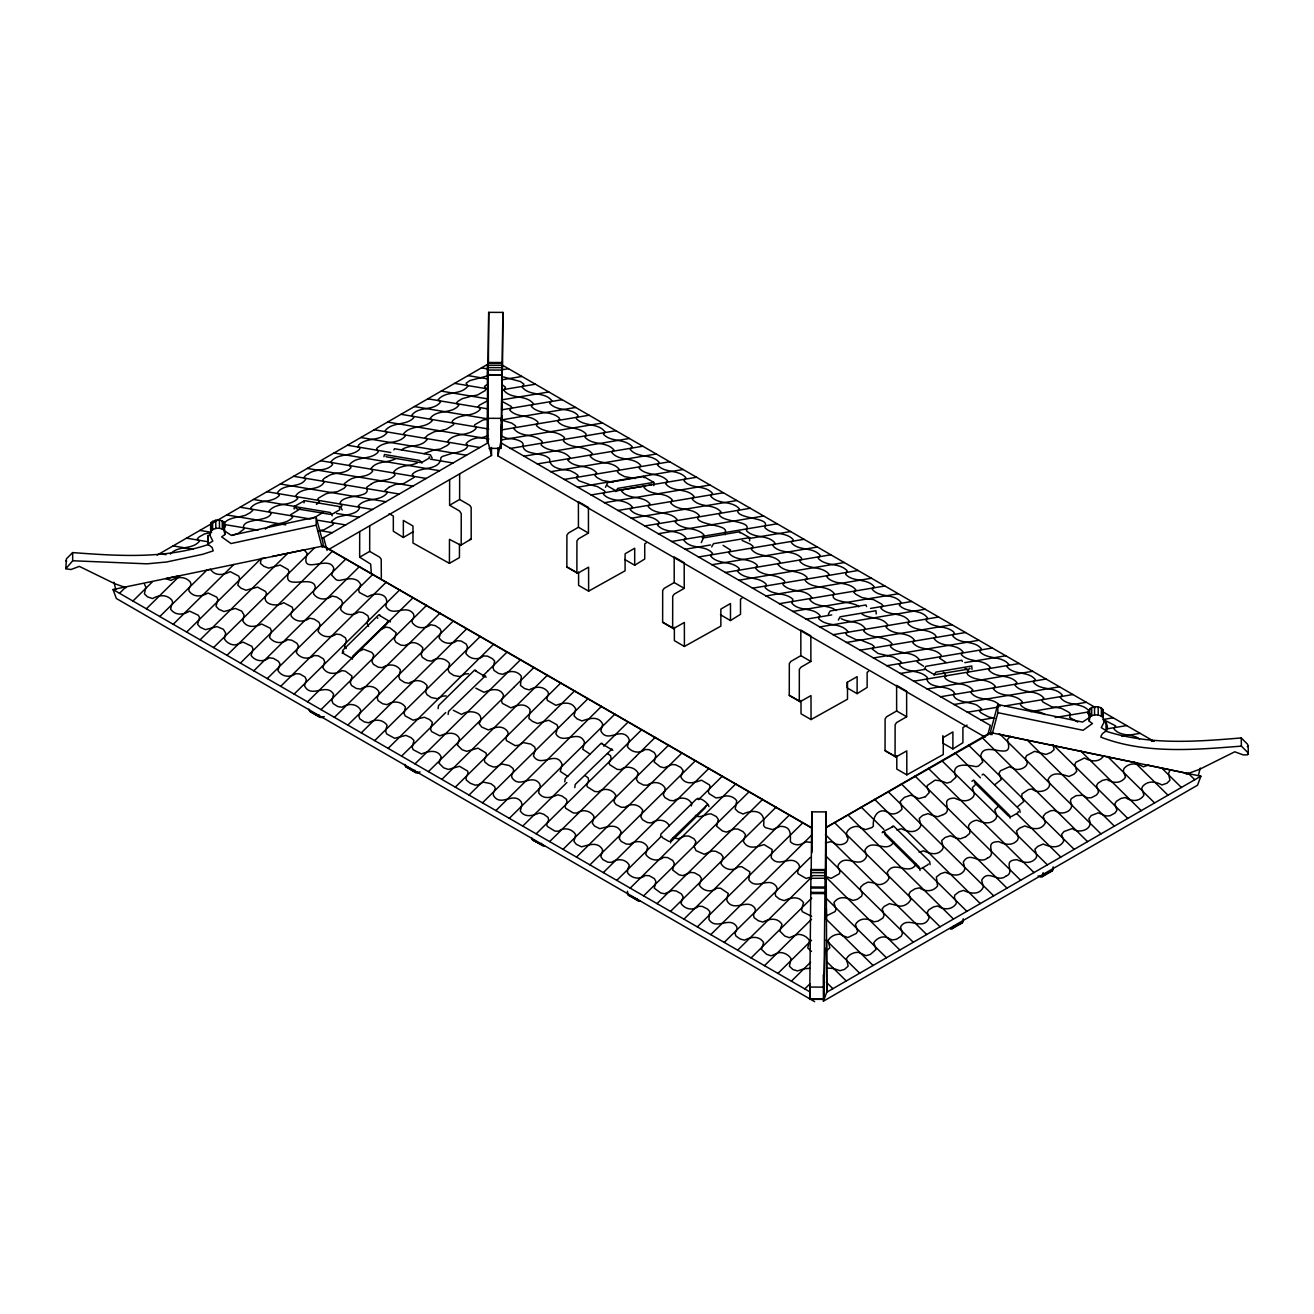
<?xml version="1.0" encoding="UTF-8"?>
<svg xmlns="http://www.w3.org/2000/svg" width="1314" height="1314" viewBox="0 0 1314 1314"><rect width="100%" height="100%" fill="white"/><g stroke="black" fill="none" stroke-linecap="round" stroke-linejoin="round"><path stroke-width="1.5" d="M371.32 573.742L370.696 564.133L359.658 557.185L359.691 531.562M359.658 557.185L369.677 551.404L369.71 525.781M389.158 513.643L393.329 516.041L393.329 531.234L403.349 537.459L403.349 520.443L412.974 525.994L412.974 543.011L449.421 563.361L449.47 539.364L460.886 545.261A4.238 2.447 60 0 0 461.181 544.899L461.247 513.643L459.572 511.015L449.602 505.249L449.634 479.643M449.602 505.249L459.621 499.468L459.654 473.845M487.691 372.158L487.691 374.95L501.882 375.065L501.833 386.645M501.34 433.965L501.455 424.11M501.866 372.207L501.866 375.016L487.691 374.589M811.97 847.366L811.97 849.665M826.063 842.603L826.063 841.535M459.473 544.242L459.44 557.579L449.421 563.361M487.051 441.947L487.773 362.483L501.948 362.533L501.948 372.125M501.833 386.94L501.209 448.419L489.054 448.37M501.948 362.533L501.964 376.675M824.913 948.084L823.878 999.363L809.703 999.297L810.935 875.6L825.11 875.666L825.192 869.589L811.017 869.523L811.017 876.619M823.878 999.363L825.11 875.666M469.607 539.397L470.905 539.479A4.238 2.447 60 0 0 471.2 539.101L471.151 507.352L469.607 505.233L459.621 499.468M487.708 376.362L487.691 374.95M487.773 372.059L487.773 362.483M812.036 835.08L811.97 827.919L323.49 545.901L113.037 589.543L116.371 598.511L814.631 1001.646M487.79 377.775L487.773 384.394L488.709 312.354L502.884 312.404L502.835 321.519M501.472 421.597L501.488 419.856M501.964 377.824L501.948 384.46L505.545 387.285L503.853 390.324C511.589 399.735 525.912 394.249 533.484 403.776L531.316 406.355C538.806 414.846 551.256 410.444 559.189 417.967L559.83 419.412L557.842 420.94L558.286 422.09C565.989 429.678 578.406 425.966 586.044 433.883L585.683 435.821M811.034 875.108L811.017 869.523M811.953 852.638L812.068 828.28L323.014 545.934M488.397 363.699L488.709 312.354M501.34 434.244L501.324 436.264M1095.449 707.556L502.03 364.947L501.8 389.847L535.389 384.214M502.835 321.618L502.523 369.645M985.171 737.203L497.907 455.876L501.275 439.796M548.825 391.966L501.702 399.867L501.587 409.837L562.211 399.702M825.192 876.684L825.192 869.589M825.915 847.842L825.997 811.921L811.822 811.855L811.099 879.312L811.017 877.752M497.907 455.876L497.973 447.86M501.34 443.229L502.03 364.947M502.884 312.404L501.849 384.542M825.997 811.921L825.274 879.296L825.225 878.212L810.935 878.343M501.932 415.782L501.406 440.289M809.703 999.297L810.114 985.911M866.583 606.592L865.959 604.933L830.103 611.01L828.313 614.246M1090.127 717.066L1082.572 722.076L997.769 704.501L997.884 712.681L1083.081 730.288L1092.46 723.521L1089.273 721.271L1088.748 711.925L1089.733 708.854C1093.412 705.733 1099.9 705.947 1103.087 709.659L1103.317 716.015M393.872 449.914L394.512 448.731L430.368 454.808L432.158 458.044M1089.963 715.802L1087.647 713.305L1088.879 710.825C1081.438 701.791 1067.296 706.899 1060.299 697.422L1062.221 694.942C1054.436 685.974 1040.737 691.263 1033.297 682.13L1035.383 679.634C1028.008 670.452 1014.047 675.725 1006.967 666.641L1008.824 664.375C1001.284 655.341 987.619 659.973 979.735 651.58L981.377 648.853C974.331 639.754 960.633 644.911 952.995 636.255L952.584 635.122L954.49 633.512L953.636 631.952C945.719 624.938 933.745 628.716 926.271 620.651L925.91 619.551L927.651 618.089C920.786 608.415 907.038 613.539 899.334 605.196L901.125 602.518C894.111 592.975 879.542 598.313 872.168 589.214L874.27 586.783C867.043 577.897 853.574 582.578 845.723 574.432L846.15 572.493M810.902 893.52L825.077 893.586M627.369 891.221L628.404 895.343L640.296 901.355L630.277 895.573M1010.121 818.195L1009.563 815.403L973.707 780.073L971.917 781.239M1020.14 812.413L1019.598 809.621L984.35 774.899L983.036 774.061L982.116 774.964M953.668 926.978L950.318 928.916L952.19 928.686L953.373 926.189M952.19 928.686L962.209 922.888L963.244 918.782M1038.044 876.011L1042.133 876.75L1043.168 872.644M1042.133 876.75L1052.153 870.968L1053.187 866.862M691.328 805.958L691.805 803.725C688.109 796.76 679.502 796.941 673.704 800.784L669.812 800.39L664.917 797.598L663.307 794.806L664.753 790.979M171.576 604.949L172.725 602.65L171.953 600.235C166.664 594.027 158.813 594.913 152.539 598.56L147.496 596.868L144.409 593.879L145.854 587.194L144.491 584.188M987.898 734.542L990.296 725.377L501.242 443.032M1198.368 775.424L1200.29 768.082M605.491 487.313L607.676 482.599L643.548 476.522L653.781 482.369L653.83 485.622M615.905 491.617L617.695 488.381L653.781 482.369M701.282 542.616L703.45 537.902L739.322 531.825L749.571 537.656L749.604 540.925M711.695 546.92L713.486 543.684L749.571 537.656M838.332 620.044L840.122 616.792L875.995 610.714L876.241 614.032M924.087 669.549L925.877 666.313L961.749 660.236L962.39 661.418M934.106 675.33L935.896 672.095L971.769 666.017L972.031 669.335M997.769 704.501L990.805 730.568L990.871 734.657M992.021 734.674L997.884 712.681M1103.448 720.745L1105.961 722.027L1105.501 723.439M1186.214 774.192L1199.321 769.446L1234.766 751.789L1243.143 754.877L1247.397 754.86L1248.3 754.039L1247.561 752.281L1241.385 746.122C1194.722 749.785 1145.02 754.269 1100.836 737.121C1102.216 729.845 1110.544 733.77 1106.158 722.536M920.063 870.476L918.979 866.698L883.764 831.992L882.154 832.682M930.098 864.678L929.655 861.541L893.783 826.21L882.844 831.828M223.741 530.396L231.313 535.34L316.116 517.01L316.214 525.189L231.018 543.553L221.639 536.868L224.825 534.584L224.152 522.167C220.44 519.063 213.952 519.375 210.782 523.103L210.569 529.443M224.825 534.584L224.251 530.347C220.538 527.243 214.051 527.555 210.881 531.283L209.994 535.521L212.819 541.039L207.826 544.177L212.112 547.478L213.197 550.894L202.849 554.262L166.566 561.998L147.004 563.821L72.713 560.766L65.799 568.748L70.94 569.537L79.316 566.383L114.778 583.728L126.013 587.687M1200.881 776.213L826.785 992.201L825.997 827.508L990.428 732.555L1200.881 776.213L1197.53 785.197L823.435 1001.169L826.785 992.201L826.555 939.806M664.785 790.929L665.081 788.022C661.221 781.748 652.927 781.009 647.326 785.181L643.532 785.066L638.407 782.388L636.403 779.531L638.111 772.895C634.366 766.883 626.367 765.454 620.799 769.61L617.137 769.38L609.696 764.682L609.121 762.761L611.141 758.408L610.517 755.698L607.495 753.546M207.973 544.686L207.727 535.997L210.437 534.19M386.628 603.192C388.172 592.729 374.096 592.351 367.772 596.852L359.313 592.466L358.623 589.986L360.709 584.582C357.03 576.222 346.765 578.932 339.718 580.41A8.804 6.488 -20.5 0 1 336.088 579.72L331.654 575.072L333.805 568.568C329.732 553.917 299.97 576.271 306.901 554.837A6.012 4.435 -20.5 0 0 306.753 552.849L304.027 549.876L272.129 556.512M65.799 568.748L66.439 558.795L72.615 552.586C117.981 555.937 164.48 559.173 208.384 544.505M627.731 869.539L627.419 872.644C631.476 878.393 639.688 880.051 645.24 875.469L649.28 875.715L654.421 878.672L655.867 881.513L654.306 888.215L660.728 892.945L664.506 893.75L672.357 890.514L676.168 890.958L681.325 893.849L683.149 896.772L680.981 903.375C684.857 909.354 693.135 910.963 698.572 906.266L702.317 906.397L707.49 909.042L709.905 911.62L709.281 915.102M386.365 603.438L385.823 606.28C392.393 618.188 405.944 603.389 413.483 613.917L414.025 616.545L411.906 620.799L412.415 622.902C417.195 629.028 425.013 628.88 430.811 624.741L435.263 625.661L439.944 628.7L441.143 631.262L439.106 637.832C443.179 644.057 451.441 644.878 457.173 640.641L461.23 641.068L466.24 644.074L467.472 646.915L465.895 653.518C470.133 659.414 478.148 660.416 483.667 655.932L487.527 656.129L492.454 658.692L494.672 661.139L493.029 667.808L494.048 670.452L498.515 673.425L502.802 674.312C508.732 670.764 516.566 669.91 521.329 676.184L520.475 685.432L524.549 688.536L529.164 689.883C535.258 686.532 542.846 685.612 547.872 691.772L548.546 693.923L546.838 697.964L547.314 700.362L555.871 705.306C562.589 702.941 571.672 700.707 575.746 709.034L574.037 715.785L576.961 718.791L582.003 720.959C588.836 718.577 598.313 715.374 602.699 724.08L600.843 730.913C607.462 743.609 619.994 727.085 628.092 737.285L629.357 740.045L627.369 746.598C631.393 752.413 639.59 754.006 645.125 749.489L649.083 749.637L654.241 752.495L655.834 755.336L654.175 762.005L660.236 766.785L664.178 767.77L672.029 764.551L675.61 764.781L680.734 767.392L683.083 770.382L680.849 777.017C685.382 785.673 694.63 782.717 701.446 780.171L709.511 784.934L710.102 787.004L708.295 791.307L709.002 793.623L716.015 797.943L721.961 797.187M892.173 826.9L892.863 826.046M539.249 788.794L538.674 792.9C543.651 800.127 551.453 797.368 557.842 794.806L562.096 796.07L566.515 799.306L567.007 802.016L565.036 806.353L565.693 808.274L573.282 812.955L576.862 813.07C582.414 808.948 590.479 810.459 594.076 816.536L592.351 823.221L594.601 826.112L599.775 828.674C606.871 827.163 616.184 822.745 621.046 831.696L619.239 838.529L621.161 841.371L626.137 844.031L629.915 844.229C635.565 840.287 643.975 840.484 647.687 847.087L645.782 854.478C649.789 860.243 658.035 861.935 663.57 857.352L667.578 857.549L672.735 860.473L674.246 863.331L672.669 870.032L679.01 874.779L682.82 875.617L690.671 872.381L694.449 872.792L699.623 875.633L701.512 878.573L699.344 885.193C703.154 891.237 711.465 892.781 716.869 888.149L720.581 888.231L728.252 893.421L726.675 899.285L727.266 901.305C734.625 912.672 747.83 897.593 755.024 908.417L755.468 910.569L753.48 915.02L754.121 917.665L758.408 920.786L762.876 922.05C769.15 918.765 777.33 917.09 781.994 924.333L779.826 931.133L784.803 936.077L789.369 937.687L797.204 934.5C801.885 933.893 807.026 936.537 809.473 940.545L807.765 948.018L811.461 951.435M529.69 713.683L530.068 709.429C524.795 702.415 517.223 705.207 510.883 707.835L502.375 703.368L501.488 700.986L503.591 695.221C499.829 687.008 490.434 689.489 484.061 692.314L475.783 688.142M529.558 713.847L528.869 718.446L532.531 721.419L537.607 723.488L543.29 721.78M1106.273 730.715L1101.28 727.628L1104.105 722.076L1103.218 717.855C1100.032 714.143 1093.544 713.913 1089.848 717.033L1089.273 721.271M539.282 788.745L540.383 786.183L539.578 783.702C531.71 772.944 519.359 789.5 511.852 777.428L511.639 775.014L513.725 770.71L512.953 768.362L509.224 765.52L501.669 763.96L496.725 766.686L493.473 767.015L488.693 765.126L484.767 761.989L484.324 759.525L486.525 755.222L485.966 752.922L477.935 748.159L466.634 751.312L462.052 749.686L457.42 745.104L459.522 738.665C455.728 730.699 446.251 733.163 439.845 735.84L431.567 731.569L430.565 729.122L432.372 722.372L429.645 719.596L424.34 717.23L413.089 720.171L405.123 715.867L404.039 713.288L405.435 707.031C400.819 700.888 392.952 700.822 387.006 704.665L382.719 703.778L378.103 700.674L377.2 697.948L379.105 693.349L378.711 691.263C374.211 685.021 366.228 685.251 360.397 689.094L356.258 688.437L351.561 685.497L350.312 682.804L351.971 676.037L345.434 671.191L342.018 670.6C335.875 674.525 326.775 674.821 322.883 667.611L324.722 661.714L323.425 658.856L318.317 655.85L314.276 655.505C308.609 659.858 300.2 658.725 296.323 652.483L298.393 645.913L296.898 643.252L291.905 640.247L287.651 639.622C281.968 644.09 273.936 643.499 269.501 637.372L271.374 630.95L270.323 628.273L261.683 624.035C255.392 626.959 247.016 628.322 242.844 620.964L244.043 614.985L241.743 611.141L235.485 608.464L223.889 611.536L218.781 609.236L216.005 606.312L217.943 599.496L216.794 597.197L208.072 592.992C201.929 596.556 194.029 597.886 189.068 591.119L188.822 588.754L191.105 584.566L190.399 582.168C185.192 576.008 177.275 576.632 171.05 580.41L165.695 578.62L179.952 575.663L146.38 608.793M709.248 915.135L708.919 919.504C716.344 930.936 729.533 915.677 736.694 926.616L737.088 928.768L735.084 933.219L735.791 935.88L740.143 938.984L744.578 940.183C750.82 936.816 759.049 935.305 763.631 942.549L761.463 949.332L766.571 954.293L771.088 955.836L778.906 952.617C783.571 952.092 788.712 954.703 791.094 958.744L789.402 966.25L792.884 969.486L797.516 970.947L803.954 968.763M171.526 604.982L170.639 609.187C175.534 615.954 183.484 614.821 189.594 611.125L198.348 615.281L199.547 617.58L197.593 624.396L200.286 627.304L205.411 629.669L217.007 626.597L223.364 629.275L225.663 633.069L224.431 639.031C227.174 643.515 234.073 646.899 238.885 643.564M627.895 869.244L629.275 865.105C625.497 858.699 617.169 858.338 611.568 862.362L607.807 862.181L602.83 859.537L600.859 856.695L602.666 849.879C597.886 840.976 588.491 845.148 581.478 846.824L576.304 844.294L573.972 841.387L575.696 834.702C572.148 828.707 564.034 826.966 558.516 831.204L554.951 831.105L547.33 826.44L546.657 824.502L548.611 820.182L548.152 817.489L543.766 814.237L539.496 812.939C533.09 815.468 525.304 818.31 520.295 811.05L521.987 804.332L521.215 801.869C513.347 791.094 501.012 807.617 493.473 795.561L493.259 793.163L495.345 788.86L494.573 786.511L490.845 783.653L483.289 782.109L478.345 784.819L475.093 785.148L470.297 783.259L466.371 780.122L465.944 777.674L468.129 773.355L467.587 771.055L459.539 766.292L448.255 769.446L443.656 767.803L439.04 763.237L441.143 756.798C437.332 748.816 427.855 751.329 421.433 753.973L413.171 749.703L412.185 747.239L413.976 740.488L411.2 737.712L405.911 735.364L394.676 738.304L386.71 733.968L385.659 731.405L387.039 725.131C382.39 719.004 374.539 719.021 368.593 722.815L364.257 721.879L359.691 718.774L358.837 716.048L360.726 711.465L360.315 709.363C355.782 703.105 347.816 703.466 341.985 707.228L337.829 706.554L333.148 703.598L331.933 700.904L333.575 694.153C326.283 682.18 311.221 699.262 304.503 685.744L306.343 679.814L304.979 676.94L299.855 673.967L295.831 673.655C290.18 678.024 281.754 676.809 277.944 670.567L280.013 663.997L278.453 661.336L273.411 658.347L269.206 657.772C263.556 662.289 255.474 661.566 251.089 655.456L253.011 649.034L251.861 646.34L243.205 642.168L238.918 643.532M1103.859 755.681C1099.424 762.793 1090.62 761.627 1084.477 757.981L1075.87 762.284L1074.836 764.551L1076.774 771.252L1074.047 774.16L1068.955 776.475C1061.942 774.488 1052.432 770.612 1047.948 779.728C1054.814 789.484 1038.52 794.986 1031.983 788.958L1028.402 789.583L1022.013 793.87L1021.75 796.629L1023.705 801.524L1017.496 806.747M1169.821 770.612L1168.475 773.618L1169.969 780.204L1167.029 783.177L1161.97 784.967C1155.745 781.452 1147.976 780.286 1142.605 786.413L1141.636 788.843L1142.819 791.34M224.612 527.407L225.499 526.158C221.179 520.344 234.664 517.42 238.639 516.928M946.195 675.757L943.304 672.308M893.75 842.011C886.277 854.445 872.102 837.133 864.924 850.158L866.649 855.825L865.926 857.878C858.19 869.014 846.101 853.18 838.48 864.563L837.872 866.731L839.827 871.083L839.498 873.646L831.236 878.327L825.225 876.323L899.86 950.006M975.136 784.852L972.36 787.677L974.347 794.247L973.428 796.596C968.155 802.887 960.698 800.883 954.506 798.091C938.36 798.616 953.833 810.557 943.452 814.516M916.072 864.316C908.45 876.504 894.21 859.093 887.279 872.496L889.069 878.179C886.835 883.156 879.28 886.901 874.434 882.959M698.539 799.651L722.388 776.098M119.508 593.287L126.045 586.832M132.944 601.024L152.178 582.036M159.815 616.545L206.939 570.046L210.536 569.307C215.069 576.534 223.873 575.072 230.131 571.606L238.688 576.058L239.608 578.324L237.818 585.19L241.02 588.196L246.014 590.216L257.56 587.128L265.543 591.481L266.578 593.747C260.188 604.424 276.778 607.577 283.66 602.666L292.25 607.167L293.006 609.795L290.887 614.098L291.265 616.2C295.962 622.475 303.879 622.261 309.71 618.188L314.128 619.091L318.859 622.146L320.074 624.741L318.07 631.344C322.275 637.635 330.504 638.161 336.318 634.054L340.523 634.662L345.418 637.783L346.354 640.608L344.58 646.357L346.19 648.59M173.218 624.281L233.843 564.462M186.67 632.05L261.338 558.351L260.402 563.394L263.786 566.268L268.68 568.124L280.178 565.053L288.078 569.488L288.998 571.721C281.212 591.267 309.628 575.499 314.769 585.19L315.376 587.801L313.274 592.072L313.767 594.174C318.563 600.465 326.414 600.005 332.278 596.047L336.762 597.065L341.394 600.137L342.478 602.715L340.523 609.302C344.843 615.576 353.006 615.987 358.853 611.897L363.075 612.603L367.887 615.74L368.758 618.533L366.902 622.885L368.561 626.417M200.106 639.819L287.815 553.243M213.558 647.572L314.752 547.642M226.977 655.325L332.606 551.059M240.396 663.077L346.042 558.811M253.816 670.813L359.461 566.564M267.268 678.582L372.897 574.317M280.687 686.335L386.332 582.086M294.122 694.088L399.768 589.838M307.542 701.84L362.336 647.769M366.59 643.564L413.204 597.591M321.01 709.609L426.623 605.343M334.413 717.345L440.042 613.096M347.832 725.098L453.494 620.865M361.268 732.867L466.913 628.618M374.687 740.603L480.349 636.37M388.156 748.372L493.768 644.106M401.575 756.125L445.725 712.549M482.567 676.201L487.51 671.306M487.708 671.158L507.237 651.892M415.01 763.877L520.64 659.628M428.43 771.63L514.349 686.844M514.546 686.631L534.059 667.381M441.849 779.383L527.768 694.58M528.014 694.367L547.511 675.133M455.285 787.135L541.204 702.349M541.434 702.103L560.914 682.869M469.032 795.069L554.951 710.283M555.198 710.053L574.678 690.819M482.468 802.838L568.387 718.035M568.601 717.789L588.081 698.572M495.887 810.574L581.806 725.788M582.02 725.591L601.533 706.324M509.306 818.326L614.952 714.077M522.742 826.079L566.892 782.52M603.734 746.155L628.355 721.813M536.161 833.832L641.823 729.582M635.68 756.634L655.243 737.335M549.63 841.601L635.615 756.749M563.033 849.353L668.678 745.087M576.485 857.106L682.097 752.84M589.904 864.858L695.549 760.609M603.307 872.595L708.969 768.362M616.775 880.364L660.203 837.494M630.194 888.116L735.824 783.867M643.614 895.869L749.259 791.619M657.033 903.621L743.133 818.655M743.051 818.77L762.695 799.372M670.501 911.39L776.147 807.125M683.921 919.143L789.55 814.877M697.34 926.879L802.985 822.63M710.759 934.632L812.036 834.751M724.211 942.401L810.36 857.369M737.647 950.153L811.181 877.588M751.099 957.922L811.724 898.086M764.502 965.659L811.477 919.291M777.937 973.411L811.51 940.282M791.373 981.18L810.623 962.193M804.792 988.933L810.015 983.775M369.218 641.133L353.712 656.392A2.907 2.152 -20.5 0 1 352.842 657.016M370.4 639.967L386.365 624.265A2.907 2.152 -20.5 0 0 387.072 622.179M223.807 527.308L224.727 526.405M803.922 842.734C800.045 845.592 794.001 845.625 790.42 841.732C790.223 835.113 792.063 826.292 780.302 826.342L772.533 829.61L765.438 827.606A8.804 6.488 -20.5 0 1 763.598 825.143C765.832 810.557 753.513 809.03 743.051 814.023L738.222 811.921L735.232 808.997L736.727 800.719C733.59 796.251 726.905 794.674 722.191 796.925M997.802 806.812L994.846 809.67L996.768 816.29L995.93 818.638C990.707 824.978 983.168 823.04 976.943 820.215C972.097 820.56 965.544 825.241 969.896 830.169M543.438 721.682L548.809 720.253L556.988 724.802L557.826 727.135L555.871 733.803C563.164 745.876 578.587 728.334 584.484 742.098L582.743 749.276L590.232 754.22M692.609 497.94L692.264 499.139C699.754 508.255 713.371 503.196 720.959 511.869L719.234 514.53C721.616 522.414 752.659 520.689 746.303 529.624L746.795 531.053C754.663 538.724 767.015 534.404 774.652 542.534L774.882 543.717L772.944 545.211L773.732 546.64C781.567 554.179 793.87 549.909 801.458 558.007L801.671 559.222L799.585 560.635L800.374 561.998C808.356 569.701 820.675 565.677 828.543 573.561L828.986 574.859L826.785 576.255L827.344 577.503C835.178 585.683 848.663 580.985 855.89 589.871L853.788 592.286L855.841 594.273L861.968 597.574L868.34 598.773M313.077 518.406L322.998 512.493M818.951 617.087L818.638 618.598C826.49 626.992 839.63 622.245 847.415 630.934L847.776 631.952L845.838 633.594L847.07 635.335L856.137 639.704L860.769 640.066M926.682 678.878C929.491 689.538 947.328 684.413 953.997 692.232L954.687 693.628L953.389 694.58M1247.265 746.681L1248.185 745.859L1247.429 744.102L1241.254 737.942C1195.937 741.687 1149.504 745.35 1105.485 731.06M342.231 509.963L340.441 506.728L304.569 500.65L294.32 506.498L294.106 509.076M304.339 500.716L304.027 502.819M926.945 678.829L927.487 677.646C920.145 669.467 907.58 673.228 899.827 665.64L899.285 664.227L901.404 662.831L900.895 661.681L893.635 657.23L887.476 655.62M667.2 482.172L667.528 480.825C659.924 472.054 646.373 476.637 639.064 467.998L640.641 465.271C632.888 456.451 619.206 461.674 611.798 452.492L613.966 449.996C606.296 440.995 592.959 445.824 585.058 437.332L585.633 435.821M170.409 554.048C178.178 545.08 191.795 550.32 199.367 541.319L197.33 538.756L199.317 536.818L204.409 533.993L211.078 532.499M339.176 507.992L341.936 505.808L339.948 503.295C342.724 493.785 370.564 498.532 366.902 488.644M1010.466 736.201L1007.756 739.174A5.995 4.418 20.5 0 0 1007.608 741.162C1014.441 761.972 986.6 741.457 981.394 753.661L980.687 755.681L982.757 761.972L978.569 765.963A8.705 6.406 20.5 0 1 975.99 766.637C968.878 765.241 953.307 762.153 954.67 773.305M316.493 504.395L319.466 502.129L317.545 499.566L318.382 498.187L325.954 493.801L331.062 492.504M265.346 529.099C273.148 521.806 285.746 525.534 292.792 517.125L290.608 514.743L300.315 508.814M645.897 485.523L643.959 487.379C651.333 496.446 665.147 491.14 672.423 500.141L670.616 502.835C678.155 511.885 691.788 506.793 699.327 515.548L697.586 518.209C699.804 525.994 731.142 524.368 724.605 533.287L725.213 534.765M946.179 675.774L944.569 676.956L945.423 678.55C953.356 685.481 965.445 681.588 972.787 689.899L970.832 692.445C977.928 701.807 991.725 696.502 999.543 705.191L1000.036 706.341M563.969 439.467L563.492 441.11C571.459 449.421 584.812 444.592 592.351 453.757L590.15 456.27C597.755 465.255 611.388 460.081 619.075 469.065L617.399 471.775L619.288 473.73L624.561 476.621L635.303 478.51M752.396 547.954L753.004 546.213L750.195 544.062L742.082 540.481M1148.633 765.027L1143.344 766.818C1137.152 763.171 1129.383 762.334 1124.111 768.394L1123.273 770.809L1125.474 777.231C1120.875 783.867 1112.777 783.44 1106.848 779.366L1102.38 780.401L1097.995 783.21L1096.549 785.542L1098.57 792.178L1096.517 794.986L1091.425 797.68L1087.631 797.844L1082.391 795.233L1076.035 795.66L1071.255 798.698L1070.417 800.784L1071.6 804.891M953.34 694.613C954.572 701.348 966.907 702.136 973.592 703.893A8.804 3.088 14.6 0 1 977.222 705.322L981.657 708.887L979.505 711.334L981.492 713.141L988.719 716.984L994.912 718.232M752.364 547.954L751.247 549.104C758.342 558.401 772.106 553.128 779.826 561.686L779.958 562.885L777.904 564.297C785 573.84 798.863 568.88 806.895 577.191L807.322 578.489L805.121 579.885L805.679 581.149C813.497 589.345 826.999 584.615 834.226 593.501L834.045 594.142C827.804 602.65 856.087 601.566 858.633 606.838M925.368 796.711L929.261 792.556L927.356 787.727A5.092 3.761 20.5 0 1 927.372 785.443L935.026 780.155L941.07 780.877M569.455 458.537L569.964 457.584C562.474 448.386 549.153 453.166 541.154 444.953L542.156 441.488C534.338 433.193 520.673 437.825 513.692 428.495L515.63 426.968L515.4 425.687L511.737 423.108L501.34 420.004M819 617.054L820.281 615.921C813.399 606.723 799.651 611.93 791.981 603.372L792.835 599.233C785.049 591.924 773.059 595.784 765.438 587.933L764.764 586.685L766.489 585.288L765.996 583.991C758.063 575.992 744.89 580.262 737.565 571.278L739.273 568.568C731.487 560.191 717.986 565.135 710.611 555.953L712.467 553.26C705.027 544.423 690.901 549.925 683.97 540.3L685.941 537.771C678.418 528.786 664.769 533.862 657.476 525.009L659.135 522.331C651.416 513.429 637.848 518.57 630.227 509.602L632.461 507.105C625.021 497.99 611.848 502.687 603.799 494.672L603.225 493.522L605.031 492.011L604.309 490.697L597.295 486.525L591.366 485.08M965.872 836.657L969.732 833.388L969.913 830.202M987.537 858.026C997.95 854.051 982.445 842.077 998.656 841.584C1004.799 844.574 1012.437 846.282 1017.627 839.975L1018.416 837.626L1016.527 831.023L1019.565 828.149L1024.838 825.898C1031.589 828.756 1040.934 831.417 1045.369 822.81L1043.201 816.339L1045.533 813.448L1050.477 810.82L1053.927 810.377L1057.195 811.674M1005.916 876.159C1016.33 872.2 1000.825 860.227 1017.036 859.734C1023.195 862.723 1030.833 864.398 1036.007 858.091L1036.795 855.759L1034.906 849.173L1037.945 846.282L1043.217 844.031C1049.952 846.939 1059.347 849.501 1063.765 840.911L1061.597 834.439L1064.012 831.532L1072.372 828.526C1079.188 834.505 1094.71 828.888 1088.797 818.852L1091.228 815.534L1098.176 812.873L1106.076 815.994L1109.903 815.78L1114.978 813.07L1116.966 810.262L1115.57 806.369M692.642 497.924L694.088 496.446C686.713 487.576 673.031 492.766 665.623 483.766L667.167 482.189M388.944 487.313L385.035 490.467L386.957 492.192A5.092 1.79 -14.6 0 1 386.924 493.292C379.319 502.063 365.686 497.086 358.262 505.906L359.576 507.286M409.245 643.515L404.761 645.535L400.754 645.092L395.908 642.25L394.381 639.524L396.138 632.724L389.7 627.747L385.905 627.107L380.042 629.866M348.424 480.513L344.219 483.716L345.96 486.213L344.038 488.299L337.353 491.699L331.177 492.504M370.86 484.291L366.918 487.067L366.787 488.578M308.396 473.796C306.458 474.633 301.76 477.639 305.751 479.084C300.528 488.332 285.319 483.289 278.289 491.502L277.5 492.849L279.389 495.427C271.456 503.755 257.987 498.778 250.547 508.075L252.699 510.505L250.301 512.624L245.357 515.351L238.705 516.944M326.759 476.883C324.821 477.721 320.156 480.71 324.115 482.172C318.924 491.42 303.731 486.443 296.685 494.573L295.88 495.936L297.769 498.515C289.836 506.843 276.383 501.849 268.927 511.146L271.095 513.577C267.711 522.594 239.936 517.552 243.878 529.213L238.277 533.353L231.905 535.471M846.216 572.461L847.366 571.771L846.939 570.473C839.055 562.589 826.736 566.597 818.753 558.91L817.981 557.547L820.051 556.134L819.837 554.919C812.233 546.838 799.93 551.092 792.096 543.536L791.324 542.124L793.262 540.629L793.015 539.43C785.378 531.316 773.01 535.652 765.159 527.949L764.699 526.52C770.94 517.585 739.897 519.359 737.614 511.425L739.339 508.764C731.717 500.108 718.117 505.134 710.644 496.035L712.451 493.341C705.076 484.538 691.493 489.662 684.052 480.743L685.892 477.721C678.27 468.999 664.703 473.615 657.443 464.893L659.004 462.167C651.251 453.363 637.553 458.586 630.178 449.372L632.33 446.891C624.626 437.907 611.289 442.752 603.422 434.211L605.031 431.912C598.182 422.55 584.467 426.951 576.632 418.969L576.222 417.819L578.226 416.308L577.519 414.83C569.586 407.34 557.12 411.725 549.679 403.234L551.864 400.655C544.259 391.161 529.92 396.647 522.216 387.219L523.908 384.148L520.426 381.553L503.426 376.954M401.673 449.782C409.393 444.165 420.562 447.926 427.017 439.681L425.243 437.529L427.888 435.016L434.441 431.665L439.878 430.811M424.061 453.576L434.31 449.848M623.132 489.564L621.506 491.091C628.848 500.256 642.776 494.852 650.003 503.952L648.229 506.646C655.785 515.614 669.417 510.522 676.907 519.359L675.199 522.003C682.771 530.675 695.664 526.52 703.614 534.502L704.189 535.586L702.169 537.065L702.793 538.543M1148.239 765.274L1187.856 773.519M157.138 555.116L212.704 523.021M213.492 522.578L487.51 364.372L488.184 442.621L491.535 455.465L328.796 549.416M333.838 513.199L333.51 513.396A2.907 1.018 -14.6 0 1 331.637 514.103M334.512 512.805L338.979 510.226A2.907 1.018 -14.6 0 0 339.784 509.109M403.349 537.459L413.368 531.661M460.343 545.507L471.283 538.97M577.717 573.298L577.174 573.052A4.238 2.447 -60 0 1 576.879 572.69L576.928 540.941L578.472 538.822L588.458 533.057L578.439 527.259L568.453 533.024L566.909 535.159L566.843 566.892A4.238 2.447 -60 0 0 567.155 567.27L577.717 573.298L588.59 567.155L588.623 591.152L625.086 570.802L625.086 553.785L634.695 548.234L634.695 565.25L644.731 559.025L644.731 543.832L646.11 543.027M673.491 628.601L672.949 628.355A4.238 2.447 -60 0 1 672.653 627.977L672.702 596.228L674.246 594.109L684.233 588.344L674.213 582.562L664.227 588.327L662.683 590.446L662.634 622.195A4.238 2.447 -60 0 0 662.929 622.557L673.491 628.601L684.364 622.458L684.413 646.455L720.86 626.105L720.86 609.088L730.485 603.52L730.485 620.537L740.505 614.311L740.505 599.135L741.901 598.33M800.127 701.709L799.585 701.462A4.238 2.447 -60 0 1 799.29 701.101L799.339 669.352L800.899 667.233L810.886 661.468L800.85 655.67L790.864 661.435L789.32 663.57L789.271 695.32A4.238 2.447 -60 0 0 789.566 695.681L800.127 701.709L811.001 695.582L811.05 719.563L847.497 699.212L847.497 682.196L857.122 676.644L857.122 693.661L867.141 687.436L867.141 672.242L868.538 671.454M895.918 757.012L895.376 756.765A4.238 2.447 -60 0 1 895.064 756.404L895.13 724.655L896.674 722.519L906.66 716.754L896.641 710.973L886.654 716.738L885.11 718.857L885.045 750.606A4.238 2.447 -60 0 0 885.34 750.967L895.918 757.012L906.791 750.869L906.824 774.866L943.271 754.515L943.271 737.499L952.896 731.947L952.896 748.947L962.916 742.722L962.916 727.545L967.088 725.131M957.003 925.056L962.209 922.888M1040.261 876.98L1046.946 873.137M953.11 927.651L963.146 921.853M1043.053 875.715L1053.072 869.934M308.691 473.615C315.951 468.211 326.25 471.989 332.606 464.581L331.309 462.528M327.071 476.703C334.331 471.299 344.629 475.077 350.986 467.669L349.376 464.828C356.57 455.58 369.94 460.409 377.923 452.394L378.284 451.014L376.724 450.16M348.736 480.349C355.995 474.945 366.294 478.707 372.65 471.315L371.057 468.49C376.921 460.557 387.531 463.07 395.235 458.931M371.156 484.11C378.416 478.707 388.714 482.484 395.071 475.093L393.444 472.284C399.226 464.433 409.705 466.749 417.376 462.84M389.19 487.166L395.53 484.406L401.213 483.963A5.092 1.79 -14.6 0 0 404.121 483.355L414.058 477.442L412.251 474.42C419.314 465.912 440.042 471.611 440.913 457.699A8.705 3.055 -14.6 0 1 442.44 456.434L453.116 453.018M987.241 858.206C979.291 864.793 969.847 850.601 963.31 862L964.919 868.981L963.901 871.067C958.563 877.637 951.336 874.664 945.111 872.25L940.643 873.711L936.389 876.964L937.572 885.981C932.809 892.058 925.155 891.795 919.357 887.853L915.053 888.79L910.405 891.697L908.927 894.095L910.733 899.745C908.434 904.246 902.357 907.563 897.347 905.543M1005.604 876.339C997.654 882.926 988.227 868.735 981.689 880.134L983.315 887.131C979.439 895.507 970.044 893.536 963.507 890.399L959.023 891.845L954.769 895.097L954.391 897.774L956.51 902.077L955.935 904.131C951.155 910.257 943.468 909.83 937.67 905.987L933.334 906.972L928.719 909.896L927.306 912.277L928.127 914.971M965.576 836.821L960.386 838.792L956.264 838.086M488.151 383.704L484.472 386.431L486.213 388.665L485.014 390.701L477.425 395.038L471.43 396.155M943.14 814.696L937.835 816.684L933.876 815.978M811.822 876.75L806.139 878.458L797.91 873.679L797.68 871.116L799.618 866.698L798.83 864.481C791.127 853.706 778.512 868.915 771.154 857.484L772.156 849.55L764.009 844.557C757.16 846.955 747.88 850.076 743.346 841.338L745.547 834.653L743.083 831.647L737.942 829.085L734.362 828.97L726.445 832.107L722.437 830.974L716.623 826.21L718.331 819.443L716.327 816.552L711.055 813.859C705.799 813.514 700.707 819.033 695.434 815.403M563.985 439.451L564.478 437.628C556.808 429.826 544.538 433.604 536.802 425.917L536.145 424.668L538.099 423.157L537.722 421.81C529.871 414.058 517.404 418.394 509.766 410.165L511.819 407.504L510.883 406.19L501.685 401.213M925.105 796.859L918.782 798.616L913.099 795.956A5.092 3.761 20.5 0 0 910.175 795.381L904.426 797.352L900.238 801.491L902.061 808.964C898.825 813.267 892.239 815.912 887.64 812.151M357.589 651.99L363.633 649.215L371.714 652.401L373.702 654.799L371.961 661.566L373.39 664.293L378.186 667.167L382.243 667.676C388.008 663.8 396.089 663.701 400.458 669.992L398.832 676.71L399.883 679.437L404.581 682.492L408.818 683.28C414.698 679.322 422.681 679.568 427.165 685.76L425.687 692.018L426.902 694.597L431.288 697.553L437.496 698.736L442.522 696.157L446.169 695.878M569.405 458.553L567.763 460.097C575.433 468.999 589.017 463.875 596.687 472.859L594.979 475.569L596.983 477.557L602.255 480.431L612.899 482.271M826.161 951.221L829.84 947.821L828.099 940.446C830.432 936.373 835.54 933.827 840.188 934.254L842.882 935.699M994.682 784.787L1001.235 779.58L999.083 773.223L1000.43 770.776L1009.267 766.818L1013.094 768.164M409.327 643.449C414.107 641.035 419.823 644.123 422.894 647.933L421.236 654.651L422.385 657.394L427.165 660.433L431.337 661.139C437.201 657.164 445.134 657.542 449.618 663.652L448.107 669.91L449.355 672.505L453.757 675.462L459.933 676.611L464.959 674.016L468.589 673.754M487.576 435.69L484.34 436.987A5.995 2.102 -14.6 0 1 481.745 437.562C476.128 437.743 469.804 439.122 466.142 443.656C471.923 448.649 457.354 453.002 453.231 453.018M309.02 709.133L310.203 711.63L320.238 717.411L324.312 716.672M404.811 764.419L405.993 766.916L416.012 772.714L420.086 771.959M825.455 843.013L829.972 841.814A5.995 4.418 20.5 0 1 832.55 842.225L833.437 842.586M323.885 537.541L322.751 537.787M486.558 376.132L469.755 380.617L466.142 383.245L467.833 386.283C460.196 395.793 445.988 390.324 438.252 399.637L440.502 402.133C433.111 411.43 418.936 405.78 411.84 415.175L413.762 417.737C406.059 426.048 392.426 421.449 385.183 430.696L386.989 432.832C379.45 441.865 366.36 436.823 358.361 445.364L358.311 447.056M804.119 842.635L804.891 842.34A6.012 4.435 -20.5 0 1 807.486 841.929L812.003 842.537M488.381 400.343L479.232 405.287L478.263 406.617L480.382 409.196C472.876 417.507 460.557 413.22 452.657 420.661L451.967 422.123L453.954 423.634L453.576 424.767L446.349 429.251L439.96 430.811M803.987 968.73L809.9 968.336M919.061 852.277L923.496 850.864C929.704 853.41 936.964 856.219 942.269 849.632L943.255 847.546L941.645 840.582L945.111 837.494L950.351 835.77L956.231 838.053M896.92 830.005L901.256 828.74C907.399 831.401 914.708 833.979 919.931 827.426L920.851 825.373L919.225 818.458L922.691 815.37L927.963 813.645L933.794 815.928M294.32 506.498L330.405 512.526L332.196 515.761M260.698 558.877L265.362 557.908M501.981 369.792L508.518 368.692M502.687 379.68L521.937 376.445M501.242 419.954L575.663 407.471M501.39 429.941L589.115 415.224M501.275 439.96L602.551 422.993M510.325 448.452L615.97 430.729M523.76 456.221L629.39 438.482M537.163 463.957L642.809 446.234M550.615 471.726L656.277 454.003M564.051 479.479L669.697 461.756M577.487 487.231L683.132 469.509M696.551 477.261L590.922 494.984M645.026 485.966L617.991 490.533A2.907 1.018 14.6 0 1 617.087 490.565M648.837 485.309L650.512 485.03A2.907 1.018 14.6 0 0 651.268 484.275M604.341 502.736L710.003 485.03M617.761 510.489L723.406 492.766M631.213 518.258L736.826 500.519M644.632 526.011L750.278 508.272M658.068 533.763L763.68 516.008M671.487 541.516L777.149 523.793M684.955 549.285L710.578 544.965M749.341 538.461L790.568 531.546M698.358 557.021L804.004 539.298M711.777 564.774L817.423 547.035M725.229 572.526L830.842 554.787M738.632 580.279L844.278 562.54M752.396 588.212L858.042 570.49M765.799 595.965L785.296 592.696M785.542 592.663L871.461 578.242M779.251 603.717L884.88 585.995M792.671 611.47L898.3 593.747M806.073 619.206L831.746 614.919M870.509 608.415L911.735 601.5M819.542 626.975L925.155 609.236M832.961 634.728L938.623 617.022M846.397 642.48L952.042 624.758M859.816 650.233L965.478 632.527M978.897 640.279L873.268 658.002M992.316 648.016L886.687 665.755M900.106 673.507L925.68 669.22M964.788 662.65L1005.768 655.785M913.542 681.26L1019.188 663.537M926.978 689.012L1032.623 671.29M940.413 696.781L1046.043 679.026M953.849 704.534L1059.495 686.795M967.268 712.27L998.591 707.031M1005.013 705.947L1072.914 694.548M980.704 720.039L993.86 717.822M1030.587 711.646L1086.333 702.3M1055.06 717.543L1088.797 711.892M1102.955 719.53L1113.204 717.805M1108.31 728.646L1126.64 725.574M1121.926 736.382L1140.092 733.327M1151.54 741.392L1153.495 741.063M827.738 968.106L833.651 968.5M825.931 916.154L835.08 911.588L836.049 909.403L833.93 902.619C838.677 895.573 846.692 897.248 852.917 900.484L857.352 899.269L861.656 896.164L862.345 893.536L860.341 889.118L860.719 886.966L863.364 884.453L867.963 882.137L874.352 882.909M1050.28 871.198L1052.153 870.968M318.152 530.872L324 529.772L332.918 524.762L333.625 523.58L331.555 521.198L335.727 518.044A8.705 3.055 -14.6 0 1 338.306 516.944C345.171 514.76 358.196 514.415 359.642 507.319M488.627 419.117L483.059 419.971L474.797 424.701L474.469 426.015L476.44 427.51L475.816 428.725C468.129 436.823 454.496 432.109 447.647 441.389L449.372 443.574L447.368 445.38L440.321 449.059L434.359 449.848M563.607 469.541L570.26 470.675L575.089 473.139L578.078 475.438L576.255 477.853L578.916 480.76L591.119 485.129M471.398 396.155L462.167 398.717L458.011 401.263L456.631 402.774L457.19 403.743M887.459 655.62L878.048 653.469L872.168 649.017L874.204 646.504L871.921 644.566L860.851 640.082M487.757 363.222L501.964 363.239M487.724 365.193L501.899 365.243M487.708 367.575L501.882 367.624M487.691 370.006L501.866 370.072M487.083 418.295L501.258 418.361M811.034 869.753L825.208 869.819M811.001 870.41L825.176 870.476M810.968 872.677L825.143 872.742M810.952 886.999L825.11 887.065M810.935 888.018L825.11 888.083M810.902 892.37L825.077 892.436M810.902 892.994L825.077 893.06M809.753 987.06L823.927 987.126M809.703 999.018L823.878 999.083M1056.045 707.375L1061.466 708.361L1068.643 712.139L1070.467 713.863L1069.678 717.493L1077.825 722.043M563.295 469.541C557.711 468.95 548.973 465.912 549.712 459.177A8.804 3.088 14.6 0 0 547.872 457.453C541.319 452.279 523.695 455.202 522.956 445.758C524.927 440.732 513.051 438.515 508.419 438.498A6.012 2.102 14.6 0 1 505.841 437.907L501.307 435.969M868.373 598.773L873.481 599.595L881.743 604.128L882.745 605.59L880.938 608.267C888.642 616.595 902.389 611.453 909.272 621.161L907.875 623.723C915.332 631.804 927.29 628.026 935.223 635.007L936.11 636.584L934.205 638.193L934.599 639.31C942.22 648.032 955.935 642.842 963.014 651.925L961.339 654.651C969.223 663.028 982.905 658.396 990.428 667.446L988.588 669.697C995.634 678.829 1009.612 673.54 1016.987 682.689L1014.917 685.185C1022.308 694.35 1036.04 689.045 1043.809 697.997L1041.936 700.477L1042.987 702.087L1051.643 706.718L1056.013 707.392M310.203 711.63L322.094 717.641M405.993 766.916L407.849 767.146M532.63 840.04L544.522 846.052L532.63 840.04L531.447 837.544M811.625 916.334L802.427 911.735L801.491 909.534L803.544 902.669C798.534 895.425 790.585 897.807 784.179 900.632L779.498 899.072L775.589 895.967L775.227 893.389L777.182 888.954L776.508 886.753C768.871 875.699 756.289 891.023 748.832 879.739L749.818 871.806L741.819 866.731L738.254 866.862C732.949 871.658 724.425 869.605 720.959 863.561L723.16 856.892L720.844 853.919L715.687 851.258L712.057 851.061L704.156 854.248L696.009 850.634L694.137 846.462L695.911 841.65L694.022 838.759L688.75 836.016L684.906 836.065L678.008 838.858L673.064 837.56M481.433 367.887L487.97 368.971M468.047 375.607L487.297 378.843M454.628 383.36L488.217 388.993M441.225 391.096L488.217 398.98M427.855 398.815L488.479 408.999M414.436 406.568L487.987 418.92M401.033 414.304L488.759 429.037M387.614 422.057L488.89 439.024M374.227 429.777L479.873 447.516M360.841 437.513L466.47 455.252M347.438 445.232L390.784 452.525M430.434 459.177L453.1 462.988M334.019 452.985L439.681 470.724M320.632 460.721L426.262 478.46M307.295 468.408L412.957 486.164M293.646 476.292L399.292 494.048M280.325 483.995L385.971 501.734M266.939 491.715L372.552 509.471M253.503 499.468L295.634 506.547M336.499 513.413L359.165 517.207M240.117 507.204L310.86 519.079M318.284 520.328L345.763 524.943M226.731 514.94L285.779 524.844M319.236 530.478L332.36 532.679M224.316 524.5L258.053 530.166M199.925 530.413L211.603 532.367M186.522 538.149L208.302 541.811M173.103 545.901L193.174 549.268M159.733 553.621L165.925 554.656M1137.596 763.106L998.64 734.23M991.561 732.769L825.997 827.606L826.03 833.881M1104.318 720.039L1115.717 725.919L1113.763 728.564C1120.119 737.088 1131.748 733.031 1139.517 738.977M390.455 621.9L378.646 614.936L342.773 650.282L342.33 653.419M389.585 620.569L352.793 656.064L352.349 659.201M486.229 677.186L474.42 670.239L438.548 705.569L438.104 708.706M485.359 675.856L448.567 711.367L448.14 714.504M612.866 750.31L601.056 743.346L565.184 778.693L564.757 781.83M611.996 748.98L575.22 784.474L574.776 787.612M709.034 806.632C707.786 802.542 699.311 796.268 696.206 799.257L660.975 833.979L660.531 837.117M707.77 804.283L670.994 839.777L670.551 842.915M897.314 905.543L889.463 903.654L884.322 906.348L882.187 908.779L884.076 915.365L882.877 918.075L878.097 921.081L873.974 921.853C868.028 918.174 859.635 917.271 855.43 924.53L857.681 931.199L856.285 933.466L847.809 937.539L842.898 935.716M833.519 842.619C838.02 846.462 847.793 844.853 848.023 838.316C841.863 831.023 855.135 823.106 861.064 827.886M457.223 403.759L458.865 405.27C451.441 414.518 437.283 408.884 430.22 418.295L432.125 420.858C424.406 429.136 410.789 424.57 403.562 433.801L405.369 435.936C397.928 444.904 384.624 439.976 376.724 448.468L376.707 450.144M567.812 776.377L560.306 771.449L562.063 764.255C556.036 749.785 540.941 768.493 533.484 755.993L535.422 749.276L534.601 746.943L530.872 744.118L523.333 742.574L518.406 745.301L515.154 745.629L506.416 740.587L505.989 738.139L508.19 733.836L507.647 731.537C502.342 724.49 494.754 727.381 488.381 729.943L481.762 727.102L479.101 723.718C486.377 712.237 468.967 708.804 461.592 714.455L453.314 710.283M833.684 968.533L839.975 970.718L844.541 969.371L848.154 966.151L846.462 958.678C848.68 954.539 853.821 952.059 858.436 952.354L866.057 955.672L870.328 954.44L876.044 949.414L873.794 942.746C876.52 938.41 882.762 935.141 887.607 937.9M1013.11 768.164C1017.381 772.008 1030.751 766.9 1026.3 760.231M861.836 613.95C869.671 619.584 881.415 616.003 887.623 624.758L886.145 627.287C893.717 636.058 907.58 630.95 914.478 640.164L912.869 642.858C920.49 651.613 934.155 646.472 941.35 655.489L939.609 658.183L946.031 662.486M841.19 618.631C848.745 622.951 859.487 620.323 865.203 628.503L863.709 631.032C871.297 639.787 885.078 634.728 892.075 643.893L890.416 646.587C898.037 655.358 911.67 650.249 918.929 659.217L917.172 661.928L923.611 666.247M723.078 545.359L730.568 549.991L728.827 552.882C735.955 561.949 749.736 557.054 757.439 565.48L755.484 568.075C762.58 577.569 776.41 572.674 784.458 580.969L784.885 582.266L782.717 583.646L783.243 584.894C791.11 593.287 804.874 588.081 811.822 597.558L809.72 599.66C816.306 608.037 828.477 604.226 836.164 610.583M1102.561 711.662L1154.086 741.408M1045.008 714.602C1037.682 709.494 1027.712 712.27 1021.06 705.503L1020.305 704.025L1022.423 702.612L1022.046 701.495C1014.227 692.741 1000.447 698.046 993.253 688.717L995.24 686.187C987.947 677.843 975.859 681.72 967.909 674.854L966.973 673.228L968.73 671.011L964.821 667.988M624.676 559.452L634.695 565.25M720.45 614.755L730.485 620.537M857.122 693.661L847.103 687.863L847.103 682.196M952.896 748.947L942.877 743.166L942.877 735.61M566.777 566.761L576.797 572.559M662.552 622.064L672.587 627.846M789.205 695.188L799.224 700.97M884.979 750.475L894.998 756.273M588.623 591.152L578.603 585.371L578.587 572.033M684.413 646.455L674.378 640.657L674.361 627.336M811.05 719.563L801.031 713.781L800.998 700.444M906.824 774.866L896.805 769.084L896.789 755.747M887.508 812.085C877.9 807.174 872.299 817.916 873.399 825.882A8.705 6.406 20.5 0 1 871.855 827.574L865.663 829.577L861.179 827.968M369.677 551.404L379.664 557.169L381.208 559.288L381.339 578.702M113.037 589.543L809.67 991.741M409.525 768.115L417.885 772.944M309.283 710.595L320.238 717.411M405.057 765.881L416.012 772.714M531.71 839.005L542.649 845.822M627.484 894.308L638.423 901.125M1057.277 811.724C1061.975 815.14 1072.388 811.362 1071.616 804.94M941.12 780.927L946.885 783.095L950.712 782.011L956.05 777.132L954.72 773.42M358.344 447.072L359.905 447.926L359.527 449.322C351.544 457.321 338.207 452.509 330.997 461.74L331.259 462.512M887.673 937.95L892.288 939.986L896.378 939.264L901.19 936.274L902.472 933.548L900.533 926.978C907.399 914.873 922.954 932.184 929.129 917.911L928.177 915.02M697.75 798.485L698.44 799.339M601.976 743.198L602.666 744.036M475.339 670.074L476.013 670.928M379.549 614.771L380.239 615.625M585.091 775.671L588.114 777.822L588.705 780.549L586.701 784.901L587.309 786.823L594.782 791.521L598.412 791.734C603.997 787.71 612.012 788.926 615.724 795.069L613.983 801.737L616.085 804.611L621.226 807.239L625.004 807.289C630.556 803.051 638.9 803.954 642.694 810.212L640.887 817.012L642.612 819.837L647.539 822.58L651.399 822.893C657.115 819 665.607 818.967 669.352 825.734M208.384 536.884L207.727 535.997M739.552 531.874L739.963 533.008M643.761 476.571L644.188 477.705M65.7 560.569L66.603 561.374M1089.142 713.091L1090.078 713.995M1188.25 773.289L1194.787 779.728M1162.151 768.476L1181.401 787.464M1134.393 762.071L1167.982 795.2M1107.456 756.453L1154.579 802.936M1080.568 750.836L1141.209 810.656M1127.79 818.408L1053.105 744.726L1054.107 749.653L1050.888 752.495L1045.96 754.45L1034.594 751.329L1026.628 755.583L1025.495 757.85L1026.267 760.149M1026.661 739.585L1114.371 826.145M999.757 733.984L1100.951 833.897M981.936 737.384L1087.565 841.633M968.533 745.12L1074.179 849.353M955.147 752.84L980.408 777.773M1016.806 813.678L1060.792 857.089M941.744 760.576L1047.373 864.842M928.325 768.329L1033.97 872.562M915.004 776.016L1020.649 880.265M901.355 783.9L1007 888.149M888.034 791.586L993.68 895.836M874.615 799.339L980.277 903.572M861.212 807.075L883.879 829.43M922.871 867.913L966.858 911.325M847.826 814.811L953.471 919.044M834.423 822.548L940.085 926.781M825.406 834.636L926.682 934.517M825.553 855.71L913.279 942.253M825.816 897.922L886.441 957.742M825.964 918.962L873.071 965.462M826.095 940.068L859.668 973.198M827.015 961.963L846.249 980.95M826.342 982.231L832.862 988.67M1142.868 791.389L1143.903 795.266C1139.419 801.918 1131.223 801.688 1125.342 797.516L1120.941 798.452L1116.457 801.277L1114.945 803.626L1115.52 806.287M421.958 463.136L419.724 460.475L384.476 454.513L383.934 456.681M316.116 517.01L323.08 543.027L323.113 547.117M316.214 525.189L322.078 547.15M327.038 550.435L323.687 537.59L488.266 442.637L488.282 440.847M113.907 582.184L115.813 589.51M637.241 898.628L637.504 900.09M541.467 843.325L541.729 844.787M414.83 770.218L415.093 771.679M319.039 714.915L319.302 716.376M826.407 908.91L826.457 918.749M1248.185 745.859L1248.3 754.039M1241.254 737.942L1241.385 746.122M1105.961 722.027L1106.125 731.225M1103.087 709.659L1103.218 717.855M1101.329 707.95L1101.444 716.13M1098.143 706.883L1098.258 715.062M1094.48 706.751L1094.595 714.931M1091.638 707.507L1091.77 715.687M1089.733 708.854L1089.848 717.033M488.135 426.886L487.51 364.372M224.152 522.167L224.251 530.347M222.23 520.837L222.329 529.016M219.405 520.114L219.504 528.294M215.742 520.262L215.841 528.458M212.556 521.379L212.654 529.558M210.782 523.103L210.881 531.283M207.924 535.488L208.023 543.668M72.615 552.586L72.713 560.766M491.469 447.433L491.535 455.465M826.21 867.733L826.095 846.922M826.063 842.964L826.095 846.528M826.243 876.75L826.227 872.989M823.303 974.758L823.435 1001.169M811.822 811.855L811.871 830.432M906.66 716.754L906.627 691.148L896.608 685.35L896.641 710.973M810.886 661.468L810.837 635.845L800.817 630.063L800.85 655.67M684.233 588.344L684.2 562.737L674.181 556.939L674.213 582.562M588.458 533.057L588.426 507.434L578.406 501.652L578.439 527.259M928.292 863.971A2.907 2.152 20.5 0 1 927.536 864.99L922.034 868.16A2.924 2.152 20.5 0 1 918.19 867.634L885.291 835.08A2.907 2.152 20.5 0 1 884.963 832.633M974.545 781.304A2.907 2.152 20.5 0 0 975.251 783.39L1007.92 815.518A2.907 2.152 20.5 0 0 1009.809 816.52M1010.877 816.585A2.907 2.152 20.5 0 0 1011.829 816.322L1017.348 813.136A2.924 2.152 20.5 0 0 1018.251 811.477M969.814 668.103A2.924 1.018 14.6 0 1 969.354 668.957L936.356 674.46A2.907 1.018 14.6 0 1 932.48 673.556L927.011 670.403A2.907 1.018 14.6 0 1 926.173 669.483M615.51 490.286A2.907 1.018 14.6 0 1 614.032 489.695L608.546 486.541A2.907 1.018 14.6 0 1 607.659 485.457M296.159 507.927A2.924 1.018 -14.6 0 0 296.635 508.781L329.65 514.283A2.907 1.018 -14.6 0 0 330.586 514.283M386.02 456.533A2.907 1.018 -14.6 0 0 386.759 456.894L419.297 462.397A2.907 1.018 -14.6 0 0 423.256 461.575L428.742 458.405A2.907 1.018 -14.6 0 0 429.021 456.911M662.01 836.492A2.907 2.152 -20.5 0 0 662.798 837.905L668.3 841.075A2.924 2.152 -20.5 0 0 669.598 841.436M670.666 841.305A2.924 2.152 -20.5 0 0 672.144 840.549L705.043 807.995A2.907 2.152 -20.5 0 0 705.651 806.32M351.281 657.476A2.907 2.152 -20.5 0 1 349.787 657.197L344.284 654.011A2.924 2.152 -20.5 0 1 343.66 651.498M377.414 618.253A2.907 2.152 -20.5 0 1 377.906 617.991"/></g></svg>
